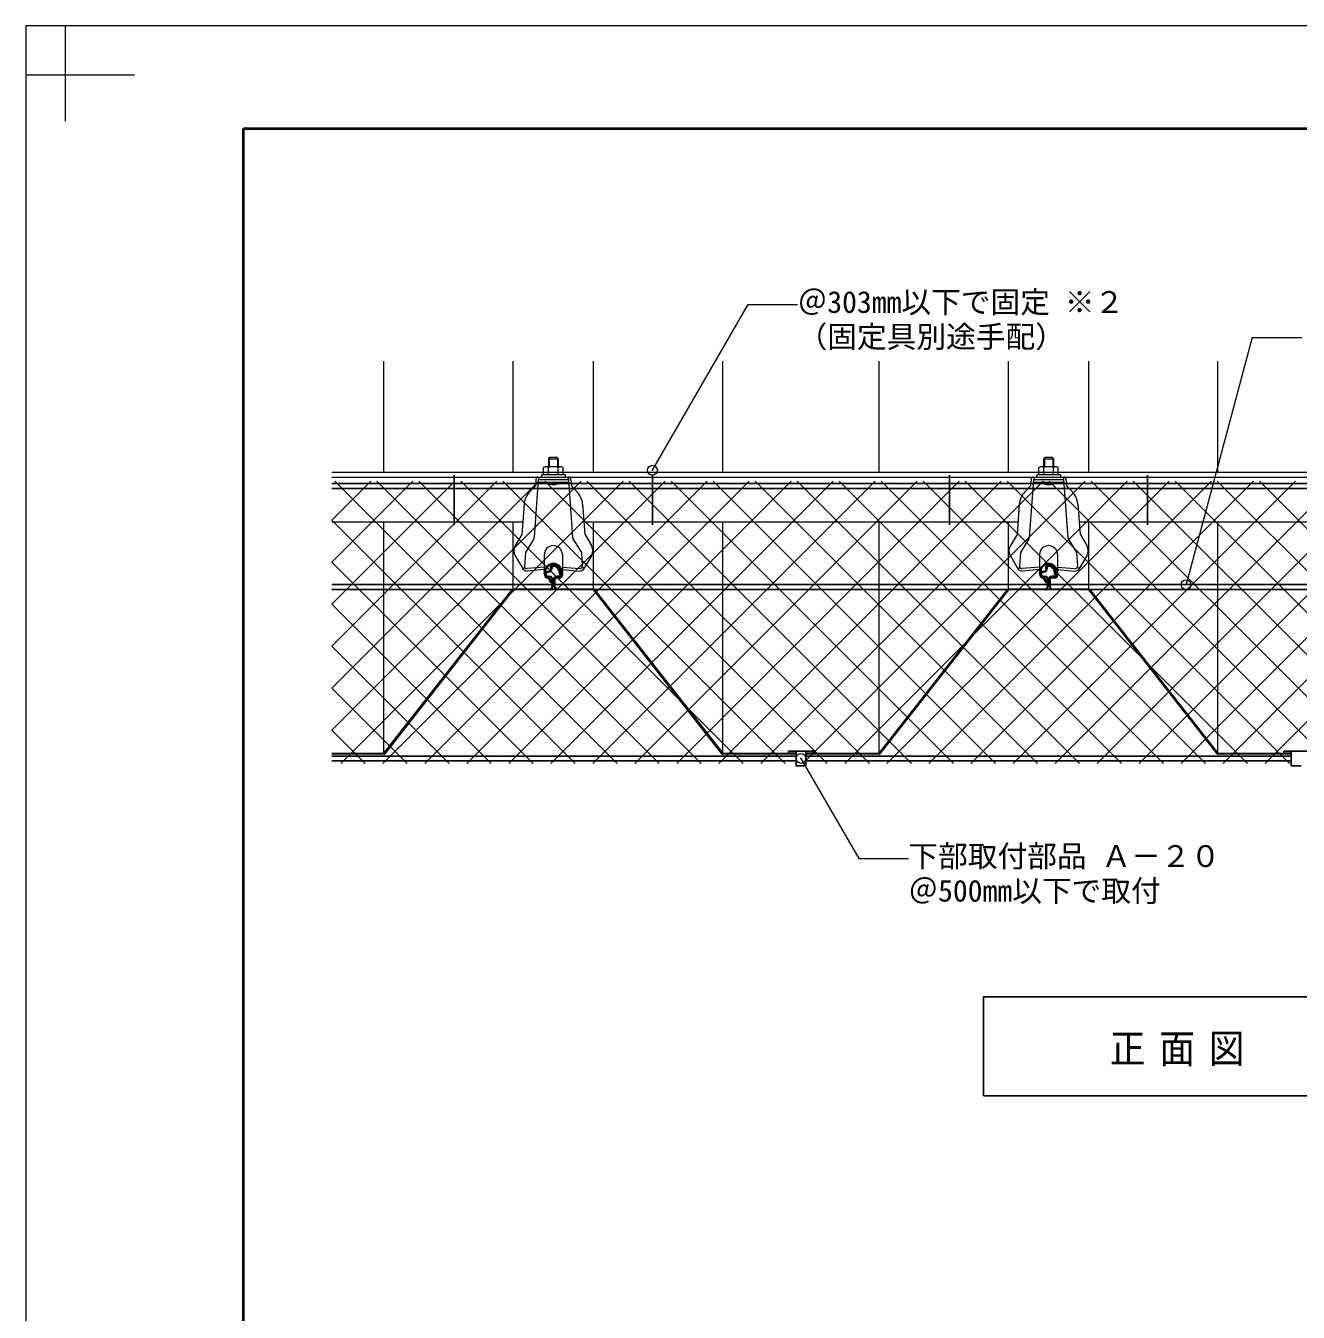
# Model space of a CAD drawing. Units: millimetres on the paper, with parts at other scales. Extents: x -210 to 210, y -148 to 150.
# Drawn here: x -210 to -81.5, y 20 to 149.9 of the extents above; entities that cross this region are included whole.
import ezdxf
from ezdxf.enums import TextEntityAlignment as Align

# ---------------------------------------------------------------- set-up
doc = ezdxf.new("R2010")
doc.units = ezdxf.units.MM
doc.header["$PDMODE"] = 32
doc.header["$PDSIZE"] = 1
doc.linetypes.add('CHAIN1', pattern=[8, 5, -1, 1, -1])
for name, color, linetype, lineweight in [('0-2', 5, 'Continuous', 9), ('0-3', 5, 'Continuous', 9), ('0-4', 7, 'Continuous', 9), ('0-7', 5, 'Continuous', 9), ('0-8', 2, 'Continuous', 25), ('F-0_通り芯', 6, 'Continuous', 9)]:
    doc.layers.add(name, color=color, linetype=linetype, lineweight=lineweight)
doc.styles.add('ＭＳ ゴシック', font='')
doc.styles.get('ＭＳ ゴシック').set_extended_font_data('MS Gothic')

msp = doc.modelspace()

# ---------------------------------------------------------------- linework, layer by layer
at = {"layer": '0-2'}
for p, q in [((-173.83, 104.798), (-173.83, 116.01)), ((-160.782, 104.798), (-160.782, 116.01)), ((-152.682, 104.798), (-152.682, 116.01)), ((-139.633, 104.798), (-139.633, 116.01)), ((-123.83, 104.798), (-123.83, 116.01)), ((-110.782, 104.798), (-110.782, 116.01)), ((-102.682, 104.798), (-102.682, 116.01)), ((-89.633, 104.798), (-89.633, 116.01)), ((-173.83, 76.41), (-173.83, 99.798)), ((-160.782, 93.01), (-160.782, 99.798)), ((-152.682, 93.01), (-152.682, 99.798)), ((-139.633, 76.41), (-139.633, 99.798)), ((-123.83, 76.41), (-123.83, 99.798)), ((-110.782, 93.01), (-110.782, 99.798)), ((-102.682, 93.01), (-102.682, 99.798)), ((-89.633, 76.41), (-89.633, 99.798)), ((-157.642, 96.47), (-157.642, 94.67)), ((-155.822, 96.47), (-155.822, 94.67)), ((-107.642, 96.47), (-107.642, 94.67)), ((-105.822, 96.47), (-105.822, 94.67)), ((-157.043, 95.084), (-156.952, 95.084)), ((-156.858, 95.161), (-156.852, 95.09)), ((-156.732, 95.28), (-156.762, 95.279)), ((-107.043, 95.084), (-106.952, 95.084)), ((-106.858, 95.161), (-106.852, 95.09)), ((-106.732, 95.28), (-106.762, 95.279)), ((-157.642, 94.579), (-157.642, 94.67)), ((-157.542, 94.67), (-157.542, 94.579)), ((-157.252, 94.29), (-157.082, 94.29)), ((-157.082, 94.19), (-157.252, 94.19)), ((-156.882, 93.99), (-156.882, 93.21)), ((-156.782, 93.99), (-156.782, 93.21)), ((-156.682, 93.31), (-156.682, 93.89)), ((-156.582, 93.89), (-156.582, 93.31)), ((-156.122, 94.294), (-156.382, 94.294)), ((-156.382, 94.194), (-156.122, 94.194)), ((-156.382, 94.19), (-156.122, 94.19)), ((-156.122, 94.09), (-156.382, 94.09)), ((-156.022, 94.674), (-156.022, 94.394)), ((-155.922, 94.39), (-155.922, 94.674)), ((-155.822, 94.67), (-155.822, 94.39)), ((-107.642, 94.579), (-107.642, 94.67)), ((-107.542, 94.67), (-107.542, 94.579)), ((-107.252, 94.29), (-107.082, 94.29)), ((-107.082, 94.19), (-107.252, 94.19)), ((-106.882, 93.99), (-106.882, 93.21)), ((-106.782, 93.99), (-106.782, 93.21)), ((-106.682, 93.31), (-106.682, 93.89)), ((-106.582, 93.89), (-106.582, 93.31)), ((-106.122, 94.294), (-106.382, 94.294)), ((-106.382, 94.194), (-106.122, 94.194)), ((-106.382, 94.19), (-106.122, 94.19)), ((-106.122, 94.09), (-106.382, 94.09)), ((-106.022, 94.674), (-106.022, 94.394)), ((-105.922, 94.39), (-105.922, 94.674)), ((-105.822, 94.67), (-105.822, 94.39)), ((-173.83, 76.41), (-160.861, 92.972)), ((-160.782, 92.91), (-173.752, 76.348)), ((-160.782, 93.01), (-157.082, 93.01)), ((-157.082, 92.91), (-160.782, 92.91)), ((-156.282, 93.01), (-152.682, 93.01)), ((-152.682, 92.91), (-156.282, 92.91)), ((-139.712, 76.348), (-152.682, 92.91)), ((-152.603, 92.972), (-139.633, 76.41)), ((-123.83, 76.41), (-110.861, 92.972)), ((-110.782, 92.91), (-123.752, 76.348)), ((-110.782, 93.01), (-107.082, 93.01)), ((-107.082, 92.91), (-110.782, 92.91)), ((-106.282, 93.01), (-102.682, 93.01)), ((-102.682, 92.91), (-106.282, 92.91)), ((-89.712, 76.348), (-102.682, 92.91)), ((-102.603, 92.972), (-89.633, 76.41)), ((-179.092, 76.41), (-173.83, 76.41)), ((-173.83, 76.31), (-179.092, 76.31)), ((-139.633, 76.41), (-132.232, 76.41)), ((-132.232, 76.31), (-139.633, 76.31)), ((-131.232, 76.41), (-123.83, 76.41)), ((-123.83, 76.31), (-131.232, 76.31)), ((-89.633, 76.41), (-82.232, 76.41)), ((-82.232, 76.31), (-89.633, 76.31))]:
    msp.add_line(p, q, dxfattribs=at)
for points in [[(-157.115, 94.053), (-156.898, 93.679), (-156.984, 93.629), (-157.201, 94.003)], [(-156.022, 94.47), (-156.122, 94.47), (-156.122, 94.67)], [(-107.115, 94.053), (-106.898, 93.679), (-106.984, 93.629), (-107.201, 94.003)], [(-106.022, 94.47), (-106.122, 94.47), (-106.122, 94.67)]]:
    msp.add_lwpolyline(points, dxfattribs=at)
for centre, radius, start, end in [((-156.732, 96.47), 0.91, 360, 180), ((-106.732, 96.47), 0.91, 360, 180), ((-156.732, 94.67), 0.91, 360, 180), ((-156.732, 94.67), 0.81, 360, 180), ((-157.252, 95.09), 0.3, 270, 10.28), ((-157.252, 95.09), 0.4, 270, 360), ((-156.76, 95.183), 0.3, 93.15019, 199.31518), ((-156.76, 95.183), 0.2, 93.15019, 190.28), ((-156.76, 95.179), 0.2, 93.15019, 190.28), ((-157.252, 95.094), 0.3, 358.08979, 10.28), ((-156.76, 95.179), 0.1, 91.50463, 190.28), ((-156.732, 94.674), 0.81, 0, 93.15019), ((-156.732, 94.674), 0.71, 0, 93.15019), ((-156.732, 94.67), 0.71, 0, 93.15019), ((-156.732, 94.67), 0.61, 0, 90), ((-106.732, 94.67), 0.91, 360, 180), ((-106.732, 94.67), 0.81, 360, 180), ((-107.252, 95.09), 0.3, 270, 10.28), ((-107.252, 95.09), 0.4, 270, 360), ((-106.76, 95.183), 0.3, 93.15019, 199.31518), ((-106.76, 95.183), 0.2, 93.15019, 190.28), ((-106.76, 95.179), 0.2, 93.15019, 190.28), ((-107.252, 95.094), 0.3, 358.08979, 10.28), ((-106.76, 95.179), 0.1, 91.50463, 190.28), ((-106.732, 94.674), 0.81, 0, 93.15019), ((-106.732, 94.674), 0.71, 0, 93.15019), ((-106.732, 94.67), 0.71, 0, 93.15019), ((-106.732, 94.67), 0.61, 0, 90), ((-157.252, 94.49), 0.4, 167.16143, 180), ((-157.252, 94.49), 0.4, 180, 258.21217), ((-157.252, 94.49), 0.3, 90, 180), ((-157.252, 94.49), 0.3, 167.16143, 180), ((-157.252, 94.49), 0.3, 180, 270), ((-157.252, 94.49), 0.3, 180, 258.21217), ((-157.642, 94.579), 0.1, 347.16143, 360), ((-157.252, 94.49), 0.2, 90, 180), ((-157.252, 94.49), 0.2, 180, 270), ((-157.374, 93.903), 0.2, 30.09977, 78.21217), ((-157.374, 93.903), 0.3, 30.09977, 78.21217), ((-157.082, 93.99), 0.3, 0, 90), ((-157.082, 93.99), 0.2, 0, 90), ((-156.382, 93.894), 0.4, 90, 180), ((-156.382, 93.894), 0.3, 90, 180), ((-156.382, 93.89), 0.3, 90, 180), ((-156.382, 93.89), 0.2, 90, 180), ((-156.122, 94.394), 0.1, 270, 360), ((-156.122, 94.394), 0.2, 270, 0), ((-156.122, 94.39), 0.2, 270, 360), ((-156.122, 94.39), 0.3, 270, 0), ((-107.252, 94.49), 0.4, 167.16143, 180), ((-107.252, 94.49), 0.4, 180, 258.21217), ((-107.252, 94.49), 0.3, 90, 180), ((-107.252, 94.49), 0.3, 167.16143, 180), ((-107.252, 94.49), 0.3, 180, 270), ((-107.252, 94.49), 0.3, 180, 258.21217), ((-107.642, 94.579), 0.1, 347.16143, 360), ((-107.252, 94.49), 0.2, 90, 180), ((-107.252, 94.49), 0.2, 180, 270), ((-107.374, 93.903), 0.2, 30.09977, 78.21217), ((-107.374, 93.903), 0.3, 30.09977, 78.21217), ((-107.082, 93.99), 0.3, 0, 90), ((-107.082, 93.99), 0.2, 0, 90), ((-106.382, 93.894), 0.4, 90, 180), ((-106.382, 93.894), 0.3, 90, 180), ((-106.382, 93.89), 0.3, 90, 180), ((-106.382, 93.89), 0.2, 90, 180), ((-106.122, 94.394), 0.1, 270, 360), ((-106.122, 94.394), 0.2, 270, 0), ((-106.122, 94.39), 0.2, 270, 360), ((-106.122, 94.39), 0.3, 270, 0), ((-160.782, 92.91), 0.1, 90, 141.93435), ((-157.082, 93.21), 0.3, 270, 0), ((-157.082, 93.21), 0.2, 270, 0), ((-156.282, 93.31), 0.4, 180, 270), ((-156.282, 93.31), 0.3, 180, 270), ((-152.682, 92.91), 0.1, 38.06565, 90), ((-110.782, 92.91), 0.1, 90, 141.93435), ((-107.082, 93.21), 0.3, 270, 0), ((-107.082, 93.21), 0.2, 270, 0), ((-106.282, 93.31), 0.4, 180, 270), ((-106.282, 93.31), 0.3, 180, 270), ((-102.682, 92.91), 0.1, 38.06565, 90), ((-173.83, 76.41), 0.1, 270, 321.93435), ((-139.633, 76.41), 0.1, 218.06565, 270), ((-123.83, 76.41), 0.1, 270, 321.93435), ((-89.633, 76.41), 0.1, 218.06565, 270)]:
    msp.add_arc(centre, radius, start, end, dxfattribs=at)
at = {"layer": '0-3'}
for p, q in [((-157.713, 105.257), (-157.557, 105.348)), ((-157.713, 104.548), (-157.713, 105.257)), ((-155.907, 105.348), (-157.557, 105.348)), ((-157.232, 106.148), (-157.232, 105.348)), ((-157.232, 106.148), (-156.232, 106.148)), ((-157.223, 104.548), (-157.223, 105.257)), ((-157.157, 106.223), (-157.157, 105.348)), ((-156.232, 106.148), (-156.382, 106.298)), ((-156.307, 106.223), (-156.307, 105.348)), ((-156.241, 104.548), (-156.241, 105.257)), ((-156.232, 106.148), (-156.232, 105.348)), ((-155.75, 105.257), (-155.907, 105.348)), ((-155.75, 104.548), (-155.75, 105.257)), ((-107.713, 105.257), (-107.557, 105.348)), ((-107.713, 104.548), (-107.713, 105.257)), ((-105.907, 105.348), (-107.557, 105.348)), ((-107.232, 106.148), (-107.232, 105.348)), ((-107.232, 106.148), (-106.232, 106.148)), ((-107.223, 104.548), (-107.223, 105.257)), ((-107.157, 106.223), (-107.157, 105.348)), ((-106.232, 106.148), (-106.382, 106.298)), ((-106.307, 106.223), (-106.307, 105.348)), ((-106.241, 104.548), (-106.241, 105.257)), ((-106.232, 106.148), (-106.232, 105.348)), ((-105.75, 105.257), (-105.907, 105.348)), ((-105.75, 104.548), (-105.75, 105.257)), ((-179.092, 104.798), (-7.713, 104.798)), ((-158.25, 104.048), (-158.68, 98.186)), ((-158.499, 104.066), (-158.548, 103.403)), ((-158.25, 104.298), (-155.213, 104.298)), ((-158.25, 104.048), (-155.213, 104.048)), ((-158.232, 104.298), (-158.232, 104.048)), ((-157.932, 104.548), (-157.932, 104.298)), ((-157.932, 104.548), (-155.532, 104.548)), ((-155.532, 104.548), (-155.532, 104.298)), ((-155.232, 104.298), (-155.232, 104.048)), ((-155.213, 104.048), (-154.783, 98.186)), ((-154.964, 104.066), (-154.915, 103.403)), ((-108.25, 104.048), (-108.68, 98.186)), ((-108.499, 104.066), (-108.548, 103.403)), ((-108.25, 104.298), (-105.213, 104.298)), ((-108.25, 104.048), (-105.213, 104.048)), ((-108.232, 104.298), (-108.232, 104.048)), ((-107.932, 104.548), (-107.932, 104.298)), ((-107.932, 104.548), (-105.532, 104.548)), ((-105.532, 104.548), (-105.532, 104.298)), ((-105.232, 104.298), (-105.232, 104.048)), ((-105.213, 104.048), (-104.783, 98.186)), ((-104.964, 104.066), (-104.915, 103.403)), ((-158.548, 103.403), (-159.13, 102.8)), ((-158.268, 103.798), (-155.195, 103.798)), ((-154.915, 103.403), (-154.333, 102.8)), ((-108.548, 103.403), (-109.13, 102.8)), ((-108.268, 103.798), (-105.195, 103.798)), ((-104.915, 103.403), (-104.333, 102.8)), ((-159.686, 101.557), (-159.91, 98.515)), ((-153.777, 101.557), (-153.554, 98.519)), ((-109.686, 101.557), (-109.91, 98.515)), ((-103.777, 101.557), (-103.554, 98.519)), ((-179.092, 99.798), (-159.816, 99.798)), ((-153.648, 99.798), (-109.816, 99.798)), ((-103.648, 99.798), (-59.816, 99.798)), ((-159.91, 98.515), (-160.588, 97.387)), ((-158.716, 98.076), (-159.558, 96.673)), ((-153.559, 98.525), (-152.876, 97.387)), ((-109.91, 98.515), (-110.588, 97.387)), ((-108.716, 98.076), (-109.558, 96.673)), ((-103.559, 98.525), (-102.876, 97.387)), ((-160.59, 96.36), (-159.888, 95.18)), ((-159.558, 96.673), (-159.653, 95.322)), ((-152.873, 96.36), (-153.576, 95.18)), ((-110.59, 96.36), (-109.888, 95.18)), ((-109.558, 96.673), (-109.653, 95.322)), ((-102.873, 96.36), (-103.576, 95.18)), ((-159.888, 95.18), (-159.471, 95.064)), ((-157.642, 95.208), (-159.382, 95.055)), ((-157.642, 94.957), (-159.36, 94.806)), ((-155.822, 95.208), (-154.082, 95.055)), ((-155.822, 94.957), (-154.104, 94.806)), ((-153.576, 95.18), (-153.993, 95.064)), ((-109.888, 95.18), (-109.471, 95.064)), ((-107.642, 95.208), (-109.382, 95.055)), ((-107.642, 94.957), (-109.36, 94.806)), ((-105.822, 95.208), (-104.082, 95.055)), ((-105.822, 94.957), (-104.104, 94.806)), ((-103.576, 95.18), (-103.993, 95.064))]:
    msp.add_line(p, q, dxfattribs=at)
at = {"layer": '0-3', "color": 4}
msp.add_line((-179.092, 104.298), (12.476, 104.298), dxfattribs=at)
at = {"layer": '0-3'}
for points in [[(-157.232, 106.148), (-157.082, 106.298), (-156.382, 106.298)], [(-107.232, 106.148), (-107.082, 106.298), (-106.382, 106.298)], [(-154.748, 98.076), (-153.905, 96.673), (-153.811, 95.322)], [(-104.748, 98.076), (-103.905, 96.673), (-103.811, 95.322)]]:
    msp.add_lwpolyline(points, dxfattribs=at)
for centre, radius, start, end in [((-157.468, 104.832), 0.491, 60, 120), ((-156.732, 103.97), 1.378, 69.136, 110.864), ((-155.996, 104.832), 0.491, 60, 120), ((-107.468, 104.832), 0.491, 60, 120), ((-106.732, 103.97), 1.378, 69.136, 110.864), ((-105.996, 104.832), 0.491, 60, 120), ((-158.25, 104.048), 0.25, 90, 175.8), ((-155.213, 104.048), 0.25, 4.2, 90), ((-108.25, 104.048), 0.25, 90, 175.8), ((-105.213, 104.048), 0.25, 4.2, 90), ((-157.692, 101.411), 2, 135.99443, 175.8), ((-156.732, 105.26), 1.712, 238.65104, 301.34896), ((-155.772, 101.411), 2, 4.2, 44.00557), ((-107.692, 101.411), 2, 135.99443, 175.8), ((-106.732, 105.26), 1.712, 238.65104, 301.34896), ((-105.772, 101.411), 2, 4.2, 44.00557), ((-158.93, 98.205), 0.25, 329.00001, 355.8), ((-154.534, 98.205), 0.25, 184.2, 211), ((-108.93, 98.205), 0.25, 329.00001, 355.8), ((-104.534, 98.205), 0.25, 184.2, 211), ((-159.731, 96.872), 1, 149, 210.75598), ((-153.733, 96.872), 1, 329.24402, 31), ((-109.731, 96.872), 1, 149, 210.75598), ((-103.733, 96.872), 1, 329.24402, 31), ((-159.403, 95.304), 0.5, 194.44082, 275), ((-159.403, 95.304), 0.25, 176, 275), ((-154.06, 95.304), 0.5, 265, 345.55918), ((-154.06, 95.304), 0.25, 265, 4), ((-109.403, 95.304), 0.5, 194.44082, 275), ((-109.403, 95.304), 0.25, 176, 275), ((-104.06, 95.304), 0.5, 265, 345.55918), ((-104.06, 95.304), 0.25, 265, 4)]:
    msp.add_arc(centre, radius, start, end, dxfattribs=at)
at = {"layer": '0-4', "color": 5}
for p, q in [((-146.732, 104.99), (-137.073, 121.72)), ((-137.073, 121.72), (-132.073, 121.72)), ((-86.165, 118.403), (-92.853, 93.44)), ((-86.165, 118.403), (-81.165, 118.403)), ((-131.732, 75.897), (-125.887, 65.773)), ((-125.887, 65.773), (-120.887, 65.773))]:
    msp.add_line(p, q, dxfattribs=at)
at = {"layer": '0-4', "color": 2, "lineweight": 25}
msp.add_line((-113.308, 41.816), (-53.308, 41.816), dxfattribs=at)
msp.add_lwpolyline([(-53.308, 51.816), (-113.308, 51.816), (-113.308, 41.816)], dxfattribs=at)
at = {"layer": '0-4', "color": 5}
for p in [(-146.732, 104.99), (-92.853, 93.44), (-131.732, 75.897)]:
    msp.add_point(p, dxfattribs=at)
at = {"layer": '0-7', "color": 2, "linetype": 'CHAIN1', "lineweight": 25}
for p, q in [((-166.732, 99.487), (-166.732, 104.99)), ((-146.732, 99.487), (-146.732, 104.99)), ((-116.732, 99.487), (-116.732, 104.99)), ((-96.732, 99.487), (-96.732, 104.99))]:
    msp.add_line(p, q, dxfattribs=at)
at = {"layer": '0-7'}
for p, q in [((-179.092, 95.709), (-170.909, 103.892)), ((-179.092, 78.739), (-153.938, 103.892)), ((-179.092, 82.981), (-158.181, 103.892)), ((-179.092, 87.224), (-162.424, 103.892)), ((-179.092, 91.467), (-166.666, 103.892)), ((-179.092, 99.952), (-175.152, 103.892)), ((-178.79, 103.892), (-150.282, 75.385)), ((-178.203, 75.385), (-149.696, 103.892)), ((-174.548, 103.892), (-146.04, 75.385)), ((-173.961, 75.385), (-145.453, 103.892)), ((-170.305, 103.892), (-141.797, 75.385)), ((-169.718, 75.385), (-141.21, 103.892)), ((-166.062, 103.892), (-137.554, 75.385)), ((-165.475, 75.385), (-136.968, 103.892)), ((-161.82, 103.892), (-133.312, 75.385)), ((-161.233, 75.385), (-132.725, 103.892)), ((-157.577, 103.892), (-129.069, 75.385)), ((-156.99, 75.385), (-128.482, 103.892)), ((-153.334, 103.892), (-124.827, 75.385)), ((-152.748, 75.385), (-124.24, 103.892)), ((-149.092, 103.892), (-120.584, 75.385)), ((-148.505, 75.385), (-119.997, 103.892)), ((-144.849, 103.892), (-116.341, 75.385)), ((-144.262, 75.385), (-115.755, 103.892)), ((-140.606, 103.892), (-112.099, 75.385)), ((-140.02, 75.385), (-111.512, 103.892)), ((-136.364, 103.892), (-107.856, 75.385)), ((-135.777, 75.385), (-107.269, 103.892)), ((-132.121, 103.892), (-103.613, 75.385)), ((-131.534, 75.385), (-103.027, 103.892)), ((-127.878, 103.892), (-99.371, 75.385)), ((-127.292, 75.385), (-98.784, 103.892)), ((-123.636, 103.892), (-95.128, 75.385)), ((-123.049, 75.385), (-94.541, 103.892)), ((-119.393, 103.892), (-90.885, 75.385)), ((-118.806, 75.385), (-90.299, 103.892)), ((-115.151, 103.892), (-86.643, 75.385)), ((-114.564, 75.385), (-86.056, 103.892)), ((-110.908, 103.892), (-82.4, 75.385)), ((-110.321, 75.385), (-81.813, 103.892)), ((-106.665, 103.892), (-78.157, 75.385)), ((-106.079, 75.385), (-77.571, 103.892)), ((-102.423, 103.892), (-73.915, 75.385)), ((-101.836, 75.385), (-73.328, 103.892)), ((-98.18, 103.892), (-69.672, 75.385)), ((-97.593, 75.385), (-69.085, 103.892)), ((-93.937, 103.892), (-65.43, 75.385)), ((-93.351, 75.385), (-64.843, 103.892)), ((-89.695, 103.892), (-61.187, 75.385)), ((-89.108, 75.385), (-60.6, 103.892)), ((-85.452, 103.892), (-56.944, 75.385)), ((-84.865, 75.385), (-56.358, 103.892)), ((-179.092, 99.952), (-154.525, 75.385)), ((-179.092, 95.709), (-158.768, 75.385)), ((-179.092, 91.467), (-163.01, 75.385)), ((-179.092, 87.224), (-167.253, 75.385)), ((-179.092, 82.981), (-171.496, 75.385)), ((-179.092, 78.739), (-175.738, 75.385))]:
    msp.add_line(p, q, dxfattribs=at)
at = {"layer": '0-8'}
for p, q in [((12.476, 103.647), (-179.092, 103.647)), ((12.476, 103.147), (-179.092, 103.147)), ((12.476, 93.44), (-179.092, 93.44)), ((12.476, 92.94), (-179.092, 92.94)), ((-132.232, 76.135), (-179.092, 76.135)), ((-132.232, 75.635), (-179.092, 75.635)), ((-132.982, 76.64), (-130.482, 76.64)), ((-132.982, 76.64), (-132.982, 76.41)), ((-132.232, 76.41), (-132.982, 76.41)), ((-132.232, 76.64), (-132.232, 75.155)), ((-131.232, 76.64), (-131.232, 75.155)), ((-130.482, 76.41), (-131.232, 76.41)), ((-82.232, 76.135), (-131.232, 76.135)), ((-82.232, 75.635), (-131.232, 75.635)), ((-130.482, 76.64), (-130.482, 76.41)), ((-82.982, 76.64), (-80.482, 76.64)), ((-82.982, 76.64), (-82.982, 76.41)), ((-82.232, 76.41), (-82.982, 76.41)), ((-82.232, 76.64), (-82.232, 75.155)), ((-131.232, 75.155), (-132.232, 75.155)), ((-81.232, 75.155), (-82.232, 75.155))]:
    msp.add_line(p, q, dxfattribs=at)
at = {"layer": 'F-0_通り芯'}
for p, q in [((-210, 149.878), (-210, -148.5)), ((210, 149.878), (-210, 149.878)), ((-206, 140.258), (-206, 149.878)), ((-199.03, 144.888), (-210, 144.888))]:
    msp.add_line(p, q, dxfattribs=at)
at = {"layer": 'F-0_通り芯', "color": 3, "lineweight": 40}
for p, q in [((-188, -140.5), (-188, 139.5)), ((-188, 139.5), (202, 139.5))]:
    msp.add_line(p, q, dxfattribs=at)

# ---------------------------------------------------------------- texts
at = {"layer": '0-4', "style": 'ＭＳ ゴシック'}
for s, p in [('＠303mm以下で固定 ※２', (-132.073, 120.22)), ('（固定具別途手配）', (-132.073, 116.72)), ('下部取付部品 Ａ－２０', (-120.887, 64.273)), ('＠500mm以下で取付', (-120.887, 60.773))]:
    msp.add_text(s, height=2.199, dxfattribs=at).set_placement(p, align=Align.BOTTOM_LEFT)
at = {"layer": '0-4', "insert": (-100.558, 44.816), "char_height": 2.933, "attachment_point": 7, "style": 'ＭＳ ゴシック'}
msp.add_mtext('\\T1.39;\\W0.9;正面図\u3000S=1:10', dxfattribs=at)

doc.saveas('drawing.dxf')
